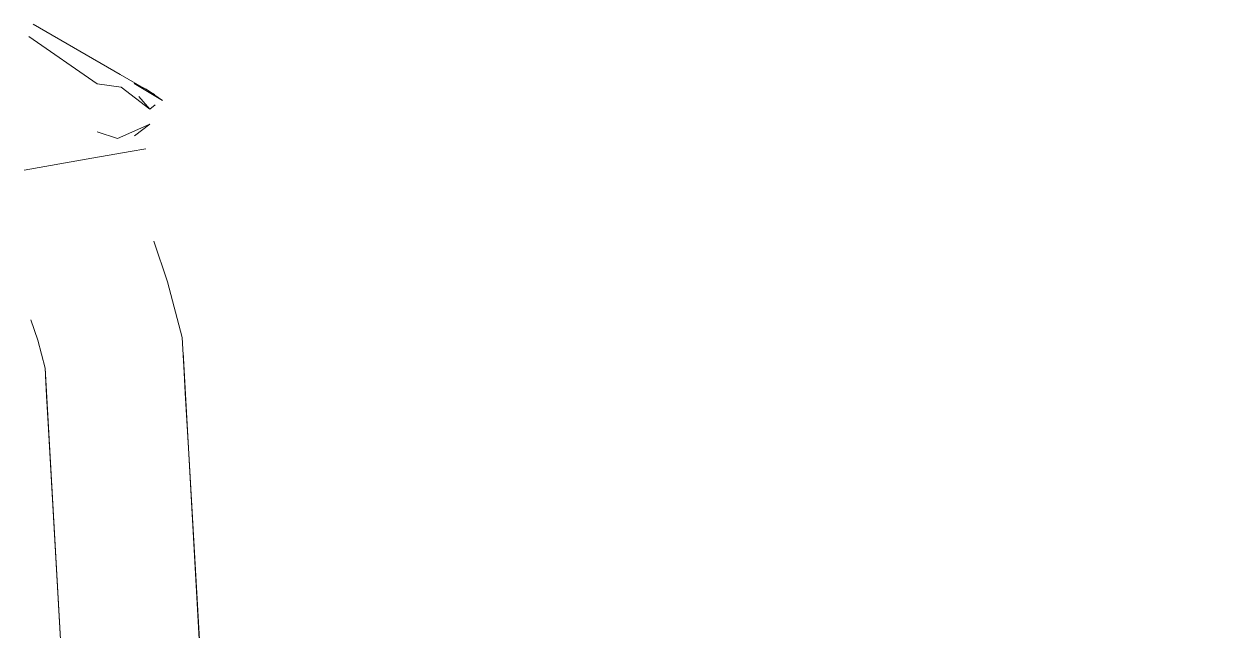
# Model space of a CAD drawing. Header units: millimetres. Extents: x 0 to 1729, y -270 to 583.
# Drawn here: x 1268.31 to 1290.15, y 378.44 to 389.38 of the extents above; entities that cross this region are included whole.
import ezdxf

# ---------------------------------------------------------------- set-up
doc = ezdxf.new("R2010")
doc.units = ezdxf.units.MM
doc.layers.add('OUTLINE', color=7, linetype='Continuous')

msp = doc.modelspace()

# ---------------------------------------------------------------- linework, layer by layer
at = {"layer": 'OUTLINE', "lineweight": 13}
for p, q in [((1268.474, 389.384), (1270.042, 388.479)), ((1270.042, 388.479), (1268.474, 389.384)), ((1268.474, 389.384), (1270.042, 388.479)), ((1270.042, 388.479), (1268.474, 389.384)), ((1268.474, 389.384), (1270.042, 388.479)), ((1270.042, 388.479), (1268.474, 389.384)), ((1269.626, 388.306), (1268.397, 389.16)), ((1269.626, 388.306), (1268.397, 389.16)), ((1268.397, 389.16), (1269.626, 388.306)), ((1270.042, 388.479), (1270.67, 388.117)), ((1270.67, 388.117), (1270.042, 388.479)), ((1270.042, 388.479), (1270.67, 388.117)), ((1270.67, 388.117), (1270.042, 388.479)), ((1270.042, 388.479), (1270.67, 388.117)), ((1270.67, 388.117), (1270.042, 388.479)), ((1270.058, 388.247), (1269.626, 388.306)), ((1270.058, 388.247), (1269.626, 388.306)), ((1269.626, 388.306), (1270.058, 388.247)), ((1270.577, 387.849), (1270.058, 388.247)), ((1270.577, 387.849), (1270.058, 388.247)), ((1270.058, 388.247), (1270.577, 387.849)), ((1270.294, 388.312), (1270.508, 388.21)), ((1270.294, 388.312), (1270.803, 388.005)), ((1270.294, 388.312), (1270.508, 388.21)), ((1270.294, 388.312), (1270.803, 388.005)), ((1270.803, 388.005), (1270.294, 388.312)), ((1270.508, 388.21), (1270.294, 388.312)), ((1270.379, 388.082), (1270.577, 387.849)), ((1270.379, 388.082), (1270.577, 387.849)), ((1270.577, 387.849), (1270.379, 388.082)), ((1270.508, 388.21), (1270.803, 388.005)), ((1270.508, 388.21), (1270.803, 388.005)), ((1270.803, 388.005), (1270.508, 388.21)), ((1270.675, 387.93), (1270.577, 387.849)), ((1270.675, 387.93), (1270.577, 387.849)), ((1270.577, 387.849), (1270.675, 387.93)), ((1269.626, 387.439), (1269.995, 387.322)), ((1269.626, 387.439), (1269.995, 387.322)), ((1269.995, 387.322), (1269.626, 387.439)), ((1269.995, 387.322), (1270.577, 387.579)), ((1269.995, 387.322), (1270.577, 387.579)), ((1270.577, 387.579), (1269.995, 387.322)), ((1270.577, 387.579), (1270.302, 387.37)), ((1270.577, 387.579), (1270.302, 387.37)), ((1270.302, 387.37), (1270.577, 387.579)), ((1268.311, 386.75), (1269.429, 386.947)), ((1269.429, 386.947), (1268.311, 386.75)), ((1268.311, 386.75), (1269.429, 386.947)), ((1269.429, 386.947), (1268.311, 386.75)), ((1268.311, 386.75), (1269.429, 386.947)), ((1269.429, 386.947), (1268.311, 386.75)), ((1269.429, 386.947), (1270.221, 387.087)), ((1270.221, 387.087), (1269.429, 386.947)), ((1269.429, 386.947), (1270.221, 387.087)), ((1270.221, 387.087), (1269.429, 386.947)), ((1269.429, 386.947), (1270.221, 387.087)), ((1270.221, 387.087), (1269.429, 386.947)), ((1270.221, 387.087), (1270.507, 387.137)), ((1270.507, 387.137), (1270.221, 387.087)), ((1270.221, 387.087), (1270.507, 387.137)), ((1270.507, 387.137), (1270.221, 387.087)), ((1270.221, 387.087), (1270.507, 387.137)), ((1270.507, 387.137), (1270.221, 387.087)), ((1270.649, 385.471), (1270.894, 384.737)), ((1270.649, 385.471), (1270.894, 384.737)), ((1270.649, 385.471), (1270.894, 384.737)), ((1270.894, 384.737), (1270.649, 385.471)), ((1270.894, 384.737), (1270.649, 385.471)), ((1270.894, 384.737), (1270.649, 385.471)), ((1271.161, 383.728), (1270.894, 384.737)), ((1271.161, 383.728), (1270.894, 384.737)), ((1271.161, 383.728), (1270.894, 384.737)), ((1270.894, 384.737), (1271.161, 383.728)), ((1270.894, 384.737), (1271.161, 383.728)), ((1270.894, 384.737), (1271.161, 383.728)), ((1268.555, 383.681), (1268.432, 384.048)), ((1268.555, 383.681), (1268.432, 384.048)), ((1268.555, 383.681), (1268.432, 384.048)), ((1268.432, 384.048), (1268.555, 383.681)), ((1268.432, 384.048), (1268.555, 383.681)), ((1268.432, 384.048), (1268.555, 383.681)), ((1268.555, 383.681), (1268.688, 383.177)), ((1268.555, 383.681), (1268.688, 383.177)), ((1268.555, 383.681), (1268.688, 383.177)), ((1268.688, 383.177), (1268.555, 383.681)), ((1268.688, 383.177), (1268.555, 383.681)), ((1268.688, 383.177), (1268.555, 383.681)), ((1271.274, 381.732), (1271.161, 383.728)), ((1271.161, 383.728), (1271.61, 375.819)), ((1271.61, 375.819), (1271.161, 383.728)), ((1271.161, 383.728), (1271.274, 381.732)), ((1271.274, 381.732), (1271.161, 383.728)), ((1271.161, 383.728), (1275.268, 311.391)), ((1271.161, 383.728), (1275.258, 311.569)), ((1275.258, 311.569), (1271.161, 383.728)), ((1275.268, 311.391), (1271.161, 383.728)), ((1271.161, 383.728), (1271.274, 381.732)), ((1271.274, 381.732), (1271.161, 383.728)), ((1271.161, 383.728), (1271.61, 375.819)), ((1271.61, 375.819), (1271.161, 383.728)), ((1271.161, 383.728), (1271.274, 381.732)), ((1271.274, 381.732), (1271.161, 383.728)), ((1271.161, 383.728), (1275.268, 311.391)), ((1271.161, 383.728), (1275.258, 311.569)), ((1275.258, 311.569), (1271.161, 383.728)), ((1275.268, 311.391), (1271.161, 383.728)), ((1271.161, 383.728), (1271.274, 381.732)), ((1271.274, 381.732), (1271.161, 383.728)), ((1271.161, 383.728), (1275.268, 311.391)), ((1271.161, 383.728), (1275.258, 311.569)), ((1275.258, 311.569), (1271.161, 383.728)), ((1275.268, 311.391), (1271.161, 383.728)), ((1271.161, 383.728), (1271.274, 381.732)), ((1271.274, 381.732), (1271.161, 383.728)), ((1271.161, 383.728), (1271.61, 375.819)), ((1271.61, 375.819), (1271.161, 383.728)), ((1271.161, 383.728), (1271.274, 381.732)), ((1271.274, 381.732), (1271.176, 383.462)), ((1271.217, 382.733), (1271.176, 383.462)), ((1271.176, 383.462), (1271.217, 382.733)), ((1271.176, 383.462), (1271.274, 381.732)), ((1271.274, 381.732), (1271.176, 383.462)), ((1271.217, 382.733), (1271.176, 383.462)), ((1271.176, 383.462), (1271.217, 382.733)), ((1271.176, 383.462), (1271.274, 381.732)), ((1271.274, 381.732), (1271.176, 383.462)), ((1271.217, 382.733), (1271.176, 383.462)), ((1271.176, 383.462), (1271.217, 382.733)), ((1271.176, 383.462), (1271.274, 381.732)), ((1271.274, 381.732), (1271.176, 383.462)), ((1271.217, 382.733), (1271.176, 383.462)), ((1271.176, 383.462), (1271.217, 382.733)), ((1271.176, 383.462), (1271.274, 381.732)), ((1271.274, 381.732), (1271.176, 383.462)), ((1271.217, 382.733), (1271.176, 383.462)), ((1271.176, 383.462), (1271.217, 382.733)), ((1271.176, 383.462), (1271.274, 381.732)), ((1271.274, 381.732), (1271.176, 383.462)), ((1271.217, 382.733), (1271.176, 383.462)), ((1271.176, 383.462), (1271.217, 382.733)), ((1271.176, 383.462), (1271.274, 381.732)), ((1268.745, 382.178), (1268.688, 383.177)), ((1268.688, 383.177), (1272.824, 310.344)), ((1272.824, 310.344), (1268.688, 383.177)), ((1268.688, 383.177), (1268.745, 382.178)), ((1268.745, 382.178), (1268.688, 383.177)), ((1268.688, 383.177), (1272.824, 310.344)), ((1268.688, 383.177), (1272.749, 311.666)), ((1268.688, 383.177), (1272.738, 311.848)), ((1272.79, 310.938), (1268.688, 383.177)), ((1272.835, 310.153), (1268.688, 383.177)), ((1272.79, 310.938), (1268.688, 383.177)), ((1272.743, 311.759), (1268.688, 383.177)), ((1272.738, 311.848), (1268.688, 383.177)), ((1272.749, 311.666), (1268.688, 383.177)), ((1272.824, 310.344), (1268.688, 383.177)), ((1268.688, 383.177), (1268.745, 382.178)), ((1268.745, 382.178), (1268.688, 383.177)), ((1268.688, 383.177), (1272.824, 310.344)), ((1272.824, 310.344), (1268.688, 383.177)), ((1268.688, 383.177), (1268.745, 382.178)), ((1268.745, 382.178), (1268.688, 383.177)), ((1268.688, 383.177), (1272.824, 310.344)), ((1268.688, 383.177), (1272.749, 311.666)), ((1268.688, 383.177), (1272.738, 311.848)), ((1272.79, 310.938), (1268.688, 383.177)), ((1272.835, 310.153), (1268.688, 383.177)), ((1272.79, 310.938), (1268.688, 383.177)), ((1272.743, 311.759), (1268.688, 383.177)), ((1272.738, 311.848), (1268.688, 383.177)), ((1272.749, 311.666), (1268.688, 383.177)), ((1272.824, 310.344), (1268.688, 383.177)), ((1268.688, 383.177), (1268.745, 382.178)), ((1268.745, 382.178), (1268.688, 383.177)), ((1268.688, 383.177), (1272.824, 310.344)), ((1268.688, 383.177), (1272.749, 311.666)), ((1268.688, 383.177), (1272.738, 311.848)), ((1272.738, 311.848), (1268.688, 383.177)), ((1272.749, 311.666), (1268.688, 383.177)), ((1272.824, 310.344), (1268.688, 383.177)), ((1268.688, 383.177), (1268.745, 382.178)), ((1268.745, 382.178), (1268.688, 383.177)), ((1268.688, 383.177), (1272.824, 310.344)), ((1272.824, 310.344), (1268.688, 383.177)), ((1268.688, 383.177), (1268.745, 382.178)), ((1268.745, 382.178), (1268.696, 383.043)), ((1268.716, 382.679), (1268.696, 383.043)), ((1268.696, 383.043), (1268.716, 382.679)), ((1268.696, 383.043), (1268.745, 382.178)), ((1268.745, 382.178), (1268.696, 383.043)), ((1268.716, 382.679), (1268.696, 383.043)), ((1268.696, 383.043), (1268.716, 382.679)), ((1268.696, 383.043), (1268.745, 382.178)), ((1268.745, 382.178), (1268.696, 383.043)), ((1268.716, 382.679), (1268.696, 383.043)), ((1268.696, 383.043), (1268.716, 382.679)), ((1268.696, 383.043), (1268.745, 382.178)), ((1268.745, 382.178), (1268.696, 383.043)), ((1268.716, 382.679), (1268.696, 383.043)), ((1268.696, 383.043), (1268.716, 382.679)), ((1268.696, 383.043), (1268.745, 382.178)), ((1268.745, 382.178), (1268.696, 383.043)), ((1268.716, 382.679), (1268.696, 383.043)), ((1268.696, 383.043), (1268.716, 382.679)), ((1268.696, 383.043), (1268.745, 382.178)), ((1268.745, 382.178), (1268.696, 383.043)), ((1268.716, 382.679), (1268.696, 383.043)), ((1268.696, 383.043), (1268.716, 382.679)), ((1268.696, 383.043), (1268.745, 382.178)), ((1268.745, 382.178), (1268.716, 382.679)), ((1268.716, 382.679), (1268.745, 382.178)), ((1268.745, 382.178), (1268.716, 382.679)), ((1268.716, 382.679), (1268.745, 382.178)), ((1268.745, 382.178), (1268.716, 382.679)), ((1268.716, 382.679), (1268.745, 382.178)), ((1268.745, 382.178), (1268.716, 382.679)), ((1268.716, 382.679), (1268.745, 382.178)), ((1268.745, 382.178), (1268.716, 382.679)), ((1268.716, 382.679), (1268.745, 382.178)), ((1268.745, 382.178), (1268.716, 382.679)), ((1268.716, 382.679), (1268.745, 382.178)), ((1271.274, 381.732), (1271.217, 382.733)), ((1271.217, 382.733), (1271.274, 381.732)), ((1271.274, 381.732), (1271.217, 382.733)), ((1271.217, 382.733), (1271.274, 381.732)), ((1271.274, 381.732), (1271.217, 382.733)), ((1271.217, 382.733), (1271.274, 381.732)), ((1271.274, 381.732), (1271.217, 382.733)), ((1271.217, 382.733), (1271.274, 381.732)), ((1271.274, 381.732), (1271.217, 382.733)), ((1271.217, 382.733), (1271.274, 381.732)), ((1271.274, 381.732), (1271.217, 382.733)), ((1271.217, 382.733), (1271.274, 381.732)), ((1268.745, 382.178), (1287.68, 48.71)), ((1287.68, 48.71), (1268.745, 382.178)), ((1268.745, 382.178), (1287.68, 48.71)), ((1287.68, 48.71), (1268.745, 382.178)), ((1268.745, 382.178), (1287.68, 48.71)), ((1287.68, 48.71), (1268.745, 382.178)), ((1268.745, 382.178), (1287.68, 48.71)), ((1287.68, 48.71), (1268.745, 382.178)), ((1268.745, 382.178), (1287.68, 48.71)), ((1287.68, 48.71), (1268.745, 382.178)), ((1268.745, 382.178), (1287.68, 48.71)), ((1287.68, 48.71), (1268.745, 382.178)), ((1271.274, 381.732), (1290.147, 49.374)), ((1290.147, 49.374), (1271.274, 381.732)), ((1271.274, 381.732), (1290.147, 49.374)), ((1290.147, 49.374), (1271.274, 381.732)), ((1271.274, 381.732), (1290.147, 49.374)), ((1290.147, 49.374), (1271.274, 381.732)), ((1271.274, 381.732), (1290.147, 49.374)), ((1290.147, 49.374), (1271.274, 381.732)), ((1271.274, 381.732), (1290.147, 49.374)), ((1290.147, 49.374), (1271.274, 381.732)), ((1271.274, 381.732), (1290.147, 49.374)), ((1290.147, 49.374), (1271.274, 381.732))]:
    msp.add_line(p, q, dxfattribs=at)

doc.saveas('drawing.dxf')
